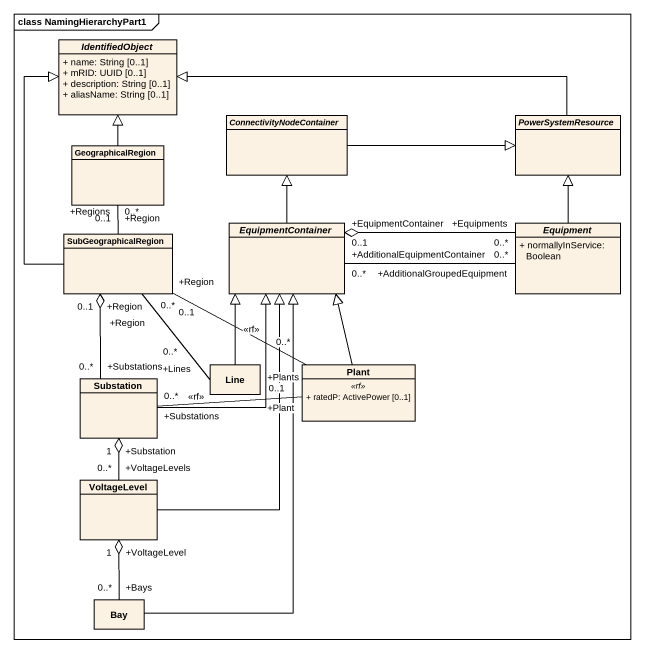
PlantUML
@startuml
mainframe class NamingHierarchyPart1
hide circle
hide empty members
skinparam classAttributeIconSize 0
abstract class IdentifiedObject {
  + name: String [0..1]
  + mRID: UUID [0..1]
  + description: String [0..1]
  + aliasName: String [0..1]
}
abstract class ConnectivityNodeContainer
abstract class PowerSystemResource
class GeographicalRegion
class SubGeographicalRegion
abstract class EquipmentContainer
abstract class Equipment {
  + normallyInService: Boolean
}
class Substation
class Line
class Plant {
  .. <<rf>> ..
  + ratedP: ActivePower [0..1]
}
class VoltageLevel
class Bay
ConnectivityNodeContainer -right-|> PowerSystemResource
PowerSystemResource -left-|> IdentifiedObject
GeographicalRegion -up-|> IdentifiedObject
GeographicalRegion "+Region\n0..1" -- "+Regions\n0..*" SubGeographicalRegion
SubGeographicalRegion -up-|> IdentifiedObject
SubGeographicalRegion "+Region\n0..1" o-- "+Substations\n0..*" Substation
SubGeographicalRegion "+Region\n0..*" -- "+Lines\n0..*" Line
EquipmentContainer -up-|> ConnectivityNodeContainer
EquipmentContainer "+EquipmentContainer\n0..1" o-right- "+Equipments\n0..*" Equipment
EquipmentContainer "+AdditionalEquipmentContainer\n0..*" -right- "+AdditionalGroupedEquipment\n0..*" Equipment
Equipment -up-|> PowerSystemResource
Substation -up-|> EquipmentContainer
Substation "+Substation\n1" o-- "+VoltageLevels\n0..*" VoltageLevel
Line -up-|> EquipmentContainer
Plant "+Plants\n0..*" -left- "+Region\n0..1" SubGeographicalRegion : <<rf>>
Plant -up-|> EquipmentContainer
Plant "+Plant\n0..1" -left- "+Substations\n0..*" Substation : <<rf>>
VoltageLevel -up-|> EquipmentContainer
VoltageLevel "+VoltageLevel\n1" o-- "+Bays\n0..*" Bay
Bay -up-|> EquipmentContainer
@enduml
